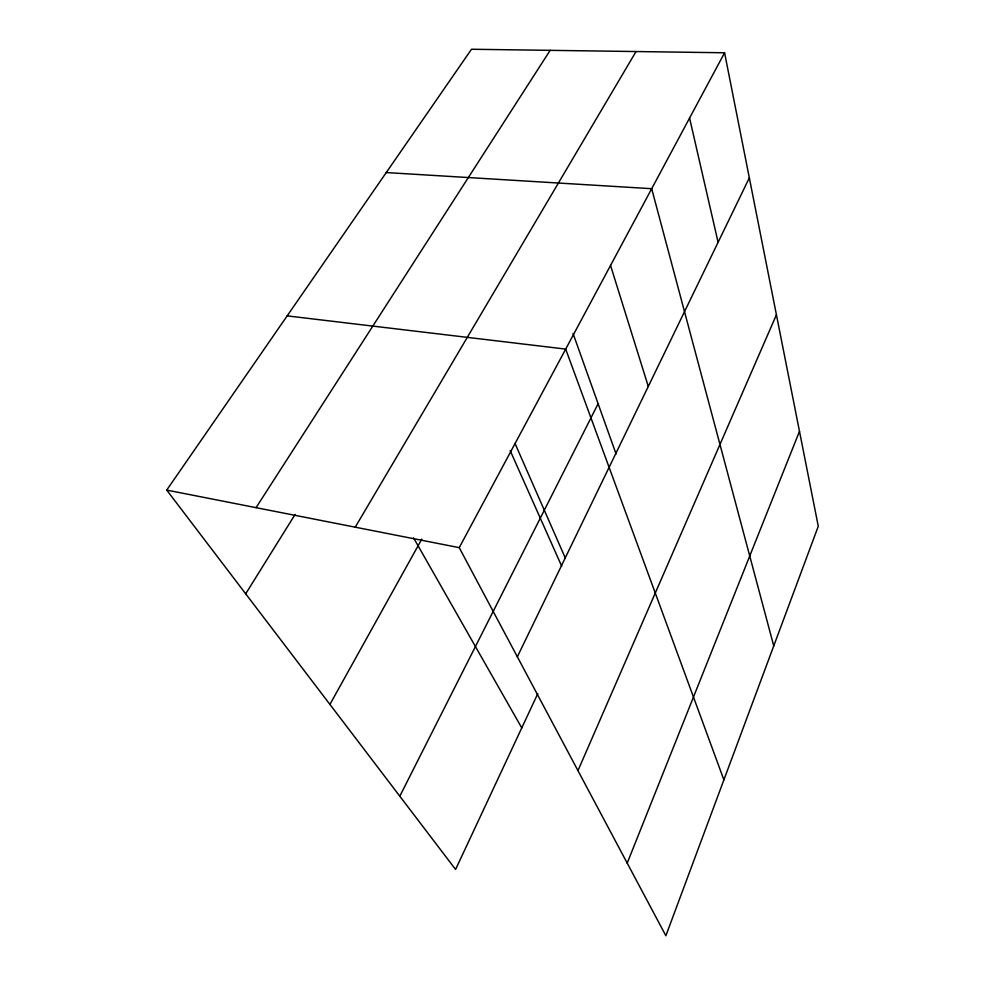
<?xml version="1.0" encoding="UTF-8"?>
<svg xmlns="http://www.w3.org/2000/svg" width="985" height="985" viewBox="0 0 985 985"><rect width="100%" height="100%" fill="white"/><g stroke="black" fill="none" stroke-linecap="round" stroke-linejoin="round"><path stroke-width="1.48" d="M627.211 863.143L799.488 431.307M577.961 770.627L776.426 314.781M537.773 693.686L455.587 869.459L166.724 490.087L471.507 49.25L724.578 52.771L818.276 526.273L665.872 935.75L459.232 547.648L166.724 490.087M517.347 656.798L749.326 177.842M399.812 796.2L598.117 403.715M459.232 547.648L724.578 52.771M329.926 704.41L421.789 539.14M355.228 527.184L636.039 51.54M245.696 593.807L295.069 514.49M256.051 507.657L550.147 50.346M386.255 172.56L651.688 188.701L773.742 645.914M287.164 315.877L565.685 349.096L723.889 779.874M413.589 537.909L521.767 727.915M510.144 450.539L561.733 566.277M515.057 443.546L565.242 557.904M573.024 333.447L616.044 453.925M610.54 265.445L648.29 386.44M689.574 118.04L718.102 242.31"/></g></svg>
